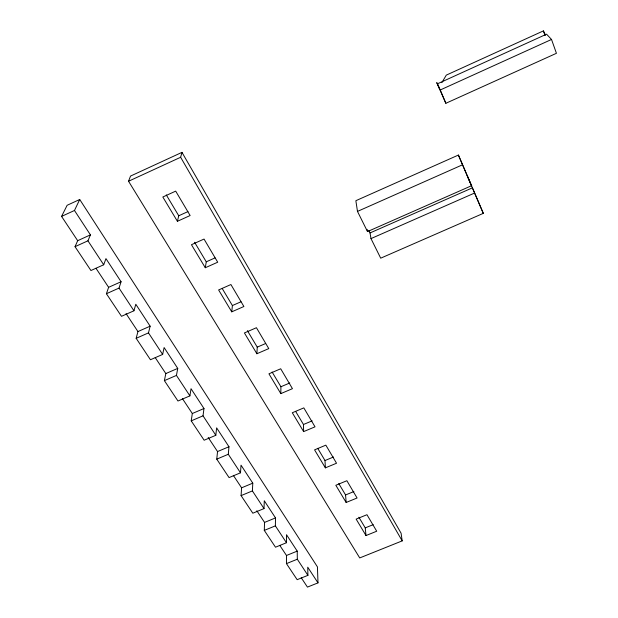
<?xml version="1.0" encoding="UTF-8"?>
<svg xmlns="http://www.w3.org/2000/svg" width="618" height="618" viewBox="0 0 618 618"><rect width="100%" height="100%" fill="white"/><g stroke="black" fill="none" stroke-linecap="round" stroke-linejoin="round"><path stroke-width="0.93" d="M256.818 510.762L264.55 522.419L264.288 530.399L275.497 547.2L286.466 542.735L286.497 534.709L297.227 551.125L297.312 559.228L307.911 575.35L297.158 579.676L286.451 563.616L286.482 555.482L279.769 545.362M280.819 393.62L268.938 373.82L280.703 368.776L292.453 388.668L280.819 393.62L280.912 386.744L272.098 371.997M286.466 542.735L275.373 525.864L275.52 517.923L264.28 500.742L264.017 508.591L252.824 513.21L241.082 495.613L241.592 487.818L233.326 475.35M264.017 508.591L252.399 490.916L252.785 483.16L241.02 465.161L240.495 472.816L229.069 477.59L216.756 459.143L217.544 451.557L208.196 437.467M256.887 353.735L244.411 332.94L256.431 327.718L268.776 348.606L256.887 353.735L257.25 347.146L247.378 330.63M240.495 472.816L228.305 454.276L228.969 446.737L216.624 427.865L215.821 435.288L204.149 440.232L191.225 420.858L192.314 413.519L182.364 398.525M231.742 311.835L218.617 289.958L230.908 284.535L243.894 306.505L231.742 311.835L232.399 305.547L222.31 288.676M215.821 435.288L203.021 415.821L203.979 408.521L191.024 388.707L189.904 395.868L177.976 401.005L164.388 380.634L165.817 373.566L155.234 357.613M205.284 267.741L191.456 244.713L204.033 239.066L217.714 262.21L205.284 267.741L206.265 261.816L194.57 242.241M189.904 395.868L176.447 375.412L177.737 368.39L164.11 347.555L162.65 354.423L150.452 359.746L136.161 338.316L137.945 331.557L126.057 313.627M177.405 221.29L162.828 197.003L175.697 191.132L190.128 215.535L177.405 221.29L178.749 215.767L166.281 194.902M162.65 354.423L148.49 332.886L150.135 326.18L135.798 304.249L133.952 310.777L121.483 316.316L106.412 293.728L108.613 287.324L121.074 281.738L105.956 258.618L103.7 264.767L90.939 270.522L75.033 246.682L77.675 240.688L90.429 234.871L74.477 210.475L79.722 199.483L317.428 566.876L317.992 582.874L307.447 587.1L301.229 577.722M402.194 540.881L180.634 157.273L181.978 152.36L130.522 176.076L128.544 181.244L359.73 557.93L402.194 540.881L401.082 533.21L181.978 152.36M106.412 293.728L119.027 288.081L121.074 281.738M75.033 246.682L87.941 240.804L90.429 234.871M77.675 240.688L61.568 216.408L67.123 205.292L79.722 199.483M441.885 82.603L446.296 75.126L543.392 30.9L545.532 35.056M128.544 181.244L180.634 157.273M61.568 216.408L74.477 210.475M445.856 103.291L440.248 89.981L551.526 39.459L556.432 53.302L445.856 103.291L436.748 82.58L439.692 89.216M178.749 215.767L187.965 211.588M206.265 261.816L215.041 257.899M467.262 175.782L471.519 185.74L458.409 155.056L355.86 200.703L357.482 211.41L367.501 231.588L471.781 185.624M357.482 211.41L462.573 164.774M137.945 331.557L150.135 326.18M370.012 232.947L472.407 187.849L483.307 213.357L380.696 258.185L370.985 238.602L370.012 232.947L368.776 230.46M136.161 338.316L148.49 332.886M370.985 238.602L474.632 193.025M232.399 305.547L240.981 301.785M165.817 373.566L177.737 368.39M164.388 380.634L176.447 375.412M257.25 347.146L265.647 343.508M192.314 413.519L203.979 408.521M191.225 420.858L203.021 415.821M280.912 386.744L289.765 382.975M217.544 451.557L228.969 446.737M216.756 459.143L228.305 454.276M303.623 431.611L292.299 412.747L303.817 407.88L315.018 426.829L303.623 431.611L303.469 424.504L312.144 420.858M241.592 487.818L252.785 483.16M325.377 467.857L314.57 449.858L325.848 445.153L336.532 463.237L325.377 467.857L324.998 460.534L333.496 457.011M241.082 495.613L252.399 490.916M264.55 522.419L275.52 517.923M346.15 502.473L335.829 485.277L346.876 480.727L357.08 498L346.15 502.473L345.57 494.956L353.898 491.542M264.288 530.399L275.373 525.864M286.482 555.482L297.227 551.125M366.003 535.551L356.138 519.112L366.961 514.717L376.717 531.225L366.003 535.551L365.238 527.88L373.202 524.659M286.451 563.616L297.312 559.228M551.526 39.459L546.551 34.175L437.42 83.824L440.248 89.981M95.983 268.282L108.613 287.324M87.941 240.804L103.7 264.767M119.027 288.081L133.952 310.777M317.992 582.874L307.725 567.177L307.911 575.35M295.674 411.457L303.469 424.504M317.706 448.328L324.998 460.534M338.757 483.554L345.57 494.956M358.888 517.243L365.238 527.88M483.307 213.357L458.409 155.056M543.392 30.9L544.976 35.342M367.123 229.34L367.501 231.588"/></g></svg>
